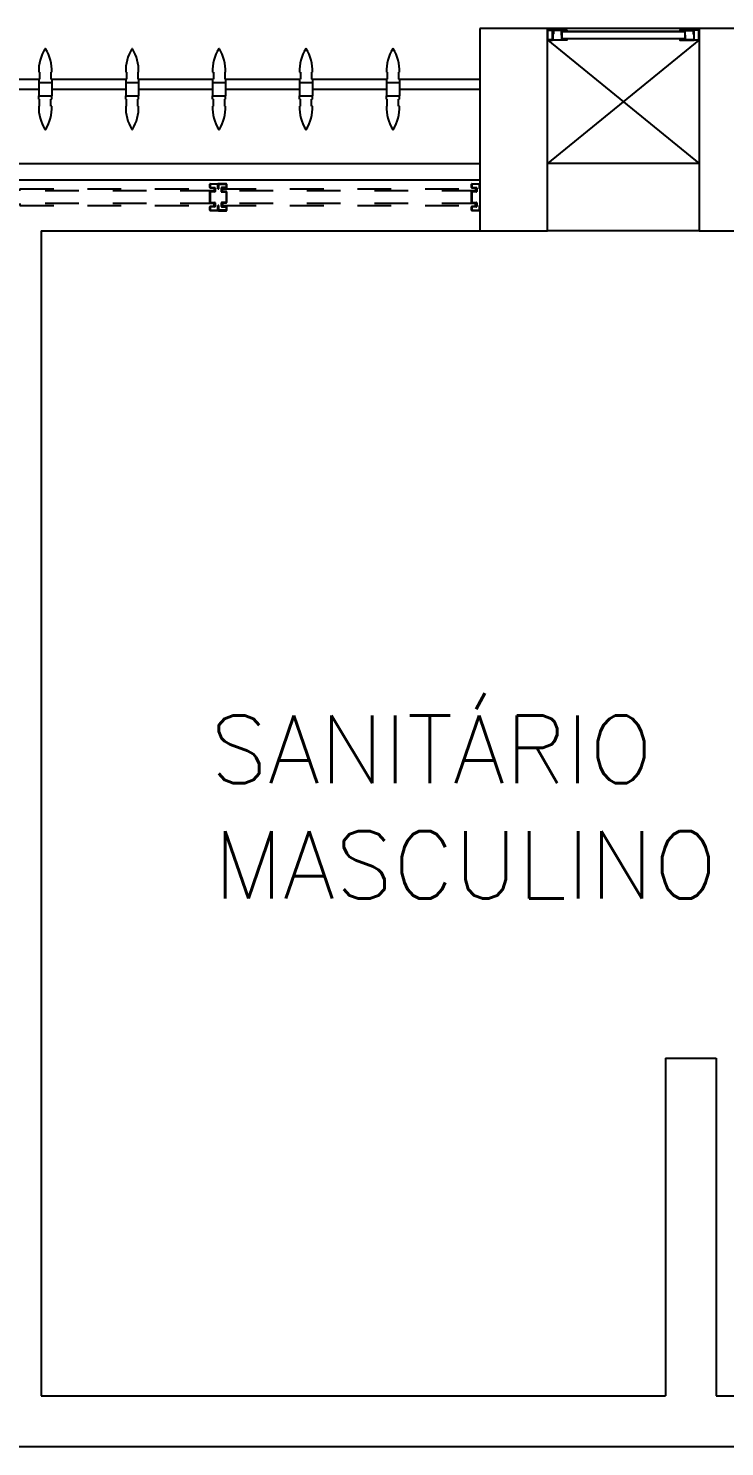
# Model space of a CAD drawing. Header units: millimetres. Extents: x 2801 to 3319, y 1187 to 1422.
# Drawn here: x 3024.987 to 3027.05, y 1326.2 to 1330.4 of the extents above; entities that cross this region are included whole.
import ezdxf

# ---------------------------------------------------------------- set-up
doc = ezdxf.new("R2010")
doc.units = ezdxf.units.MM
doc.linetypes.add('HIDDEN', pattern=[0.375, 0.25, -0.125])
for name, color, linetype in [('AR- ALV1', 235, 'Continuous'), ('AR-ALV', 2, 'Continuous'), ('AR-BRISES', 1, 'Continuous'), ('AR-ESQ', 1, 'Continuous'), ('AR-ESTC', 3, 'Continuous'), ('AR-SHAFT', 1, 'Continuous'), ('BR-PAINEL', 1, 'Continuous'), ('BR-SUPORTE', 1, 'Continuous'), ('DT-ESQ-BAGUETE-C', 2, 'Continuous'), ('DT-ESQ-PERFIL CADEIRA-C', 2, 'Continuous'), ('DT-ESQ-PERFIL CADEIRA-V', 1, 'Continuous'), ('DT-ESQ-VENEZIANA-C', 2, 'Continuous'), ('DT-ESQ-VENEZIANA-V', 2, 'Continuous'), ('DT-ESQ-VIDRO-PROJ', 1, 'HIDDEN'), ('TEXTO', 2, 'Continuous')]:
    doc.layers.add(name, color=color, linetype=linetype)
doc.styles.add('UNB-100', font='simplex.shx', dxfattribs={"height": 0.2})

# ---------------------------------------------------------------- blocks, each defined once
blk = doc.blocks.new('EF53-P')
at = {"layer": 'DT-ESQ-VIDRO-PROJ', "ltscale": 0.1}
for points in [[(0.025, -0.1285), (0.025, -0.1385, -0.414214), (0.0235, -0.14), (0.0015, -0.14, -0.414214), (0, -0.1385), (0, -0.125), (0.0015, -0.125), (0.0015, -0.138, 0.414214), (0.002, -0.1385), (0.023, -0.1385, 0.414214), (0.0235, -0.138), (0.0235, -0.1285), (0.0105, -0.1285, -0.414214), (0.009, -0.127), (0.009, -0.117, -0.414214), (0.0105, -0.1155), (0.0235, -0.1155), (0.0235, -0.0845), (0.0105, -0.0845, -0.414214), (0.009, -0.083), (0.009, -0.073, -0.414214), (0.0105, -0.0715), (0.0235, -0.0715), (0.0235, -0.062, 0.414214), (0.023, -0.0615), (0.002, -0.0615, 0.414214), (0.0015, -0.062), (0.0015, -0.075), (0, -0.075), (0, -0.0615, -0.414214), (0.0015, -0.06), (0.0235, -0.06, -0.414214), (0.025, -0.0615), (0.025, -0.0715, -0.414214), (0.0235, -0.073), (0.0105, -0.073), (0.0105, -0.083), (0.0235, -0.083), (0.0235, -0.083, -0.414214), (0.025, -0.0845), (0.025, -0.1155, -0.414214), (0.0235, -0.117), (0.0235, -0.117), (0.0105, -0.117), (0.0105, -0.127), (0.0235, -0.127, -0.414214)], [(0.75, -0.1285), (0.75, -0.1385, 0.414214), (0.7515, -0.14), (0.7735, -0.14, 0.414214), (0.775, -0.1385), (0.775, -0.125), (0.7735, -0.125), (0.7735, -0.138, -0.414214), (0.773, -0.1385), (0.752, -0.1385, -0.414214), (0.7515, -0.138), (0.7515, -0.1285), (0.7645, -0.1285, 0.414214), (0.766, -0.127), (0.766, -0.117, 0.414214), (0.7645, -0.1155), (0.7515, -0.1155), (0.7515, -0.0845), (0.7645, -0.0845, 0.414214), (0.766, -0.083), (0.766, -0.073, 0.414214), (0.7645, -0.0715), (0.7515, -0.0715), (0.7515, -0.062, -0.414214), (0.752, -0.0615), (0.773, -0.0615, -0.414214), (0.7735, -0.062), (0.7735, -0.075), (0.775, -0.075), (0.775, -0.0615, 0.414214), (0.7735, -0.06), (0.7515, -0.06, 0.414214), (0.75, -0.0615), (0.75, -0.0715, 0.414214), (0.7515, -0.073), (0.7645, -0.073), (0.7645, -0.083), (0.7515, -0.083), (0.7515, -0.083, 0.414214), (0.75, -0.0845), (0.75, -0.1155, 0.414214), (0.7515, -0.117), (0.7515, -0.117), (0.7645, -0.117), (0.7645, -0.127), (0.7515, -0.127, 0.414214)], [(0.8, -0.1285), (0.8, -0.1385, -0.414214), (0.7985, -0.14), (0.7765, -0.14, -0.414214), (0.775, -0.1385), (0.775, -0.125), (0.7765, -0.125), (0.7765, -0.138, 0.414214), (0.777, -0.1385), (0.798, -0.1385, 0.414214), (0.7985, -0.138), (0.7985, -0.1285), (0.7855, -0.1285, -0.414214), (0.784, -0.127), (0.784, -0.117, -0.414214), (0.7855, -0.1155), (0.7985, -0.1155), (0.7985, -0.0845), (0.7855, -0.0845, -0.414214), (0.784, -0.083), (0.784, -0.073, -0.414214), (0.7855, -0.0715), (0.7985, -0.0715), (0.7985, -0.062, 0.414214), (0.798, -0.0615), (0.777, -0.0615, 0.414214), (0.7765, -0.062), (0.7765, -0.075), (0.775, -0.075), (0.775, -0.0615, -0.414214), (0.7765, -0.06), (0.7985, -0.06, -0.414214), (0.8, -0.0615), (0.8, -0.0715, -0.414214), (0.7985, -0.073), (0.7855, -0.073), (0.7855, -0.083), (0.7985, -0.083), (0.7985, -0.083, -0.414214), (0.8, -0.0845), (0.8, -0.1155, -0.414214), (0.7985, -0.117), (0.7985, -0.117), (0.7855, -0.117), (0.7855, -0.127), (0.7985, -0.127, -0.414214)]]:
    blk.add_lwpolyline(points, format="xyb", close=True, dxfattribs=at)
for points in [[(0.7625, -0.081), (0.7625, -0.075), (0.0125, -0.075), (0.0125, -0.081)], [(1.3625, -0.081), (1.3625, -0.075), (0.7875, -0.075), (0.7875, -0.081)], [(0.7625, -0.119), (0.7625, -0.125), (0.0125, -0.125), (0.0125, -0.119)], [(1.3625, -0.119), (1.3625, -0.125), (0.7875, -0.125), (0.7875, -0.119)]]:
    blk.add_lwpolyline(points, close=True, dxfattribs=at)
blk = doc.blocks.new('BR-MODULO8')
at = {"layer": 'BR-PAINEL'}
for p, q in [((-1.3067, 0.27), (-1.3042, 0.27)), ((-1.3042, 0.27), (-1.3042, 0.25)), ((-1.2708, 0.27), (-1.2708, 0.25)), ((-1.2683, 0.27), (-1.2708, 0.27)), ((-1.0492, 0.27), (-1.0467, 0.27)), ((-1.0467, 0.27), (-1.0467, 0.25)), ((-1.0133, 0.27), (-1.0133, 0.25)), ((-1.0108, 0.27), (-1.0133, 0.27)), ((-0.7917, 0.27), (-0.7892, 0.27)), ((-0.7892, 0.27), (-0.7892, 0.25)), ((-0.7558, 0.27), (-0.7558, 0.25)), ((-0.7533, 0.27), (-0.7558, 0.27)), ((-0.5342, 0.27), (-0.5317, 0.27)), ((-0.5317, 0.27), (-0.5317, 0.25)), ((-0.4958, 0.27), (-0.4983, 0.27)), ((-0.4983, 0.27), (-0.4983, 0.25)), ((-0.2767, 0.27), (-0.2742, 0.27)), ((-0.2742, 0.27), (-0.2742, 0.25)), ((-0.2408, 0.27), (-0.2408, 0.25)), ((-0.2383, 0.27), (-0.2408, 0.27)), ((-1.3067, 0.25), (-1.3067, 0.24)), ((-1.3067, 0.25), (-1.3042, 0.25)), ((-1.3067, 0.24), (-1.2683, 0.24)), ((-1.3067, 0.24), (-1.3067, 0.2)), ((-1.2683, 0.25), (-1.2708, 0.25)), ((-1.2683, 0.25), (-1.2683, 0.24)), ((-1.2683, 0.24), (-1.2683, 0.2)), ((-1.0492, 0.25), (-1.0492, 0.24)), ((-1.0492, 0.25), (-1.0467, 0.25)), ((-1.0492, 0.24), (-1.0108, 0.24)), ((-1.0492, 0.24), (-1.0492, 0.2)), ((-1.0108, 0.25), (-1.0133, 0.25)), ((-1.0108, 0.25), (-1.0108, 0.24)), ((-1.0108, 0.24), (-1.0108, 0.2)), ((-0.7917, 0.25), (-0.7917, 0.24)), ((-0.7917, 0.25), (-0.7892, 0.25)), ((-0.7917, 0.24), (-0.7533, 0.24)), ((-0.7917, 0.24), (-0.7917, 0.2)), ((-0.7533, 0.25), (-0.7558, 0.25)), ((-0.7533, 0.25), (-0.7533, 0.24)), ((-0.7533, 0.24), (-0.7533, 0.2)), ((-0.5342, 0.25), (-0.5317, 0.25)), ((-0.5342, 0.25), (-0.5342, 0.24)), ((-0.5342, 0.24), (-0.5342, 0.2)), ((-0.5342, 0.24), (-0.4958, 0.24)), ((-0.4958, 0.25), (-0.4983, 0.25)), ((-0.4958, 0.25), (-0.4958, 0.24)), ((-0.4958, 0.24), (-0.4958, 0.2)), ((-0.2767, 0.25), (-0.2767, 0.24)), ((-0.2767, 0.25), (-0.2742, 0.25)), ((-0.2767, 0.24), (-0.2383, 0.24)), ((-0.2767, 0.24), (-0.2767, 0.2)), ((-0.2383, 0.25), (-0.2408, 0.25)), ((-0.2383, 0.25), (-0.2383, 0.24)), ((-0.2383, 0.24), (-0.2383, 0.2)), ((-1.3067, 0.2), (-1.2683, 0.2)), ((-1.3067, 0.19), (-1.3067, 0.2)), ((-1.3067, 0.19), (-1.3042, 0.19)), ((-1.3067, 0.17), (-1.3042, 0.17)), ((-1.3042, 0.17), (-1.3042, 0.19)), ((-1.2683, 0.19), (-1.2708, 0.19)), ((-1.2708, 0.17), (-1.2708, 0.19)), ((-1.2683, 0.17), (-1.2708, 0.17)), ((-1.2683, 0.19), (-1.2683, 0.2)), ((-1.0492, 0.2), (-1.0108, 0.2)), ((-1.0492, 0.19), (-1.0492, 0.2)), ((-1.0492, 0.19), (-1.0467, 0.19)), ((-1.0492, 0.17), (-1.0467, 0.17)), ((-1.0467, 0.17), (-1.0467, 0.19)), ((-1.0108, 0.19), (-1.0133, 0.19)), ((-1.0133, 0.17), (-1.0133, 0.19)), ((-1.0108, 0.17), (-1.0133, 0.17)), ((-1.0108, 0.19), (-1.0108, 0.2)), ((-0.7917, 0.2), (-0.7533, 0.2)), ((-0.7917, 0.19), (-0.7917, 0.2)), ((-0.7917, 0.19), (-0.7892, 0.19)), ((-0.7917, 0.17), (-0.7892, 0.17)), ((-0.7892, 0.17), (-0.7892, 0.19)), ((-0.7533, 0.19), (-0.7558, 0.19)), ((-0.7558, 0.17), (-0.7558, 0.19)), ((-0.7533, 0.17), (-0.7558, 0.17)), ((-0.7533, 0.19), (-0.7533, 0.2)), ((-0.5342, 0.19), (-0.5342, 0.2)), ((-0.5342, 0.2), (-0.4958, 0.2)), ((-0.5342, 0.19), (-0.5317, 0.19)), ((-0.5342, 0.17), (-0.5317, 0.17)), ((-0.5317, 0.17), (-0.5317, 0.19)), ((-0.4983, 0.17), (-0.4983, 0.19)), ((-0.4958, 0.19), (-0.4983, 0.19)), ((-0.4958, 0.17), (-0.4983, 0.17)), ((-0.4958, 0.19), (-0.4958, 0.2)), ((-0.2767, 0.2), (-0.2383, 0.2)), ((-0.2767, 0.19), (-0.2767, 0.2)), ((-0.2767, 0.19), (-0.2742, 0.19)), ((-0.2767, 0.17), (-0.2742, 0.17)), ((-0.2742, 0.17), (-0.2742, 0.19)), ((-0.2383, 0.19), (-0.2408, 0.19)), ((-0.2408, 0.17), (-0.2408, 0.19)), ((-0.2383, 0.17), (-0.2408, 0.17)), ((-0.2383, 0.19), (-0.2383, 0.2))]:
    blk.add_line(p, q, dxfattribs=at)
for centre, radius, start, end in [((-1.1817, 0.2739), 0.1251, 148.4721, 181.772), ((-1.2875, 0.3387), 0.001, 37.1012, 142.8988), ((-1.3933, 0.2739), 0.1251, 358.228, 31.5279), ((-0.9242, 0.2739), 0.1251, 148.4721, 181.772), ((-1.03, 0.3387), 0.001, 37.1012, 142.8988), ((-1.1358, 0.2739), 0.1251, 358.228, 31.5279), ((-0.6667, 0.2739), 0.1251, 148.4721, 181.772), ((-0.7725, 0.3387), 0.001, 37.1012, 142.8988), ((-0.8783, 0.2739), 0.1251, 358.228, 31.5279), ((-0.4092, 0.2739), 0.1251, 148.4721, 181.772), ((-0.515, 0.3387), 0.001, 37.1012, 142.8988), ((-0.6208, 0.2739), 0.1251, 358.228, 31.5279), ((-0.1517, 0.2739), 0.1251, 148.4721, 181.772), ((-0.2575, 0.3387), 0.001, 37.1012, 142.8988), ((-0.3633, 0.2739), 0.1251, 358.228, 31.5279), ((-1.1817, 0.1661), 0.1251, 178.228, 211.5279), ((-1.3933, 0.1661), 0.1251, 328.4721, 1.772), ((-0.9242, 0.1661), 0.1251, 178.228, 211.5279), ((-1.1358, 0.1661), 0.1251, 328.4721, 1.772), ((-0.6667, 0.1661), 0.1251, 178.228, 211.5279), ((-0.8783, 0.1661), 0.1251, 328.4721, 1.772), ((-0.4092, 0.1661), 0.1251, 178.228, 211.5279), ((-0.6208, 0.1661), 0.1251, 328.4721, 1.772), ((-0.1517, 0.1661), 0.1251, 178.228, 211.5279), ((-0.3633, 0.1661), 0.1251, 328.4721, 1.772), ((-1.2875, 0.1013), 0.001, 217.1012, 322.8988), ((-1.03, 0.1013), 0.001, 217.1012, 322.8988), ((-0.7725, 0.1013), 0.001, 217.1012, 322.8988), ((-0.515, 0.1013), 0.001, 217.1012, 322.8988), ((-0.2575, 0.1013), 0.001, 217.1012, 322.8988)]:
    blk.add_arc(centre, radius, start, end, dxfattribs=at)
at = {"layer": 'BR-SUPORTE'}
for p, q in [((-1.5258, 0.25), (-1.3042, 0.25)), ((-1.5258, 0.22), (-1.3067, 0.22)), ((-1.2683, 0.25), (-1.0467, 0.25)), ((-1.2683, 0.22), (-1.0492, 0.22)), ((-1.0108, 0.25), (-0.7892, 0.25)), ((-1.0108, 0.22), (-0.7917, 0.22)), ((-0.7533, 0.25), (-0.5317, 0.25)), ((-0.7533, 0.22), (-0.5342, 0.22)), ((-0.4958, 0.25), (-0.2742, 0.25)), ((-0.4958, 0.22), (-0.2767, 0.22)), ((-0.2383, 0.25), (0, 0.25)), ((-0.2383, 0.22), (0, 0.22))]:
    blk.add_line(p, q, dxfattribs=at)
blk = doc.blocks.new('EF01C-P')
at = {"layer": 'DT-ESQ-BAGUETE-C', "ltscale": 0.1}
for points in [[(0.0015, 0.035), (0.015, 0.035), (0.015, 0.0335), (0.0015, 0.0335), (0.0015, 0.005), (0.015, 0.005), (0.015, 0.0035), (0.0015, 0.0035, -0.414214), (0, 0.005), (0, 0.0335, -0.414214)], [(0.4485, 0.035), (0.435, 0.035), (0.435, 0.0335), (0.4485, 0.0335), (0.4485, 0.005), (0.435, 0.005), (0.435, 0.0035), (0.4485, 0.0035, 0.414214), (0.45, 0.005), (0.45, 0.0335, 0.414214)]]:
    blk.add_lwpolyline(points, format="xyb", close=True, dxfattribs=at)
at = {"layer": 'DT-ESQ-PERFIL CADEIRA-C', "ltscale": 0.1}
for points in [[(0.01, 0.0015), (0.01, 0.003), (0.0015, 0.003, 1), (0.0015, 0), (0.015, 0, 0.414214), (0.0165, 0.0015), (0.0165, 0.0335), (0.043, 0.0335)], [(0.043, 0.0065), (0.018, 0.0065), (0.018, 0.0165), (0.0165, 0.0165), (0.0165, 0.0065, 0.414214), (0.018, 0.005), (0.043, 0.005), (0.0565, 0.005, 1), (0.0565, 0.008), (0.043, 0.008), (0.043, 0.02), (0.043, 0.032), (0.0565, 0.032, 1), (0.0565, 0.035), (0.043, 0.035), (0.0165, 0.035, 0.414214), (0.015, 0.0335), (0.015, 0.0015), (0.0015, 0.0015)], [(0.0415, 0.02), (0.0415, 0.032, -0.414214), (0.043, 0.0335), (0.0565, 0.0335)], [(0.0415, 0.02), (0.0415, 0.008, 0.414214), (0.043, 0.0065), (0.0565, 0.0065)], [(0.407, 0.0065), (0.432, 0.0065), (0.432, 0.0165), (0.4335, 0.0165), (0.4335, 0.0065, -0.414214), (0.432, 0.005), (0.407, 0.005), (0.3935, 0.005, -1), (0.3935, 0.008), (0.407, 0.008), (0.407, 0.02), (0.407, 0.032), (0.3935, 0.032, -1), (0.3935, 0.035), (0.407, 0.035), (0.4335, 0.035, -0.414214), (0.435, 0.0335), (0.435, 0.0015), (0.4485, 0.0015)], [(0.4085, 0.02), (0.4085, 0.032, 0.414214), (0.407, 0.0335), (0.3935, 0.0335)], [(0.4085, 0.02), (0.4085, 0.008, -0.414214), (0.407, 0.0065), (0.3935, 0.0065)], [(0.44, 0.0015), (0.44, 0.003), (0.4485, 0.003, -1), (0.4485, 0), (0.435, 0, -0.414214), (0.4335, 0.0015), (0.4335, 0.0335), (0.407, 0.0335)]]:
    blk.add_lwpolyline(points, format="xyb", dxfattribs=at)
at = {"layer": 'DT-ESQ-PERFIL CADEIRA-V', "ltscale": 0.1}
blk.add_line((0.015, 0), (0.435, 0), dxfattribs=at)
at = {"layer": 'DT-ESQ-VENEZIANA-C', "ltscale": 0.1}
for p, q in [((0.043, 0.0105), (0.407, 0.0105)), ((0.043, 0.009), (0.407, 0.009))]:
    blk.add_line(p, q, dxfattribs=at)
at = {"layer": 'DT-ESQ-VENEZIANA-V', "ltscale": 0.1}
blk.add_line((0.043, 0.031), (0.407, 0.031), dxfattribs=at)

msp = doc.modelspace()

# ---------------------------------------------------------------- linework, layer by layer
at = {"layer": 'AR- ALV1'}
for p, q in [((3026.3249, 1330.3998), (3026.3249, 1329.9498)), ((3027.1749, 1330.3998), (3026.3249, 1330.3998)), ((3026.3249, 1329.9498), (3024.6198, 1329.9498))]:
    msp.add_line(p, q, dxfattribs=at)
at = {"layer": 'AR-ALV'}
for p, q in [((3024.9499, 1329.9998), (3026.3249, 1329.9998)), ((3026.9749, 1329.9998), (3026.5249, 1329.9998)), ((3025.0249, 1329.7998), (3026.3249, 1329.7998)), ((3025.0249, 1329.7998), (3025.0249, 1326.3498)), ((3026.9749, 1329.7998), (3026.5249, 1329.7998)), ((3026.8749, 1327.3498), (3027.0249, 1327.3498)), ((3026.8749, 1327.3498), (3026.8749, 1326.3498)), ((3027.0249, 1327.3498), (3027.0249, 1326.3498)), ((3025.0249, 1326.3498), (3026.8749, 1326.3498)), ((3027.0249, 1326.3498), (3027.8749, 1326.3498)), ((3023.5749, 1326.1998), (3028.0249, 1326.1998))]:
    msp.add_line(p, q, dxfattribs=at)
at = {"layer": 'AR-ESTC'}
for points in [[(3026.3249, 1330.3998), (3026.3249, 1329.7998), (3026.5249, 1329.7998), (3026.5249, 1330.3998)], [(3026.9749, 1330.3998), (3026.9749, 1329.7998), (3027.1749, 1329.7998), (3027.1749, 1330.3998)]]:
    msp.add_lwpolyline(points, close=True, dxfattribs=at)
at = {"layer": 'AR-SHAFT'}
for p, q in [((3026.9734, 1330.3648), (3026.5249, 1329.9998)), ((3026.5264, 1330.3648), (3026.9749, 1329.9998))]:
    msp.add_line(p, q, dxfattribs=at)

# ---------------------------------------------------------------- block references
at = {"layer": 'AR-BRISES'}
msp.add_blockref('BR-MODULO8', (3026.3249, 1329.9998), dxfattribs=at)
at = {"layer": 'AR-ESQ', "rotation": 180}
for name, p in [('EF01C-P', (3026.9749, 1330.3998)), ('EF53-P', (3026.3249, 1329.7998))]:
    msp.add_blockref(name, p, dxfattribs=at)

# ---------------------------------------------------------------- texts
at = {"layer": 'TEXTO', "style": 'UNB-100'}
for s, p in [('SANITÁRIO', (3025.5255, 1328.1648)), ('MASCULINO', (3025.5362, 1327.8226))]:
    msp.add_text(s, height=0.2, dxfattribs=at).set_placement(p)

doc.saveas('drawing.dxf')
